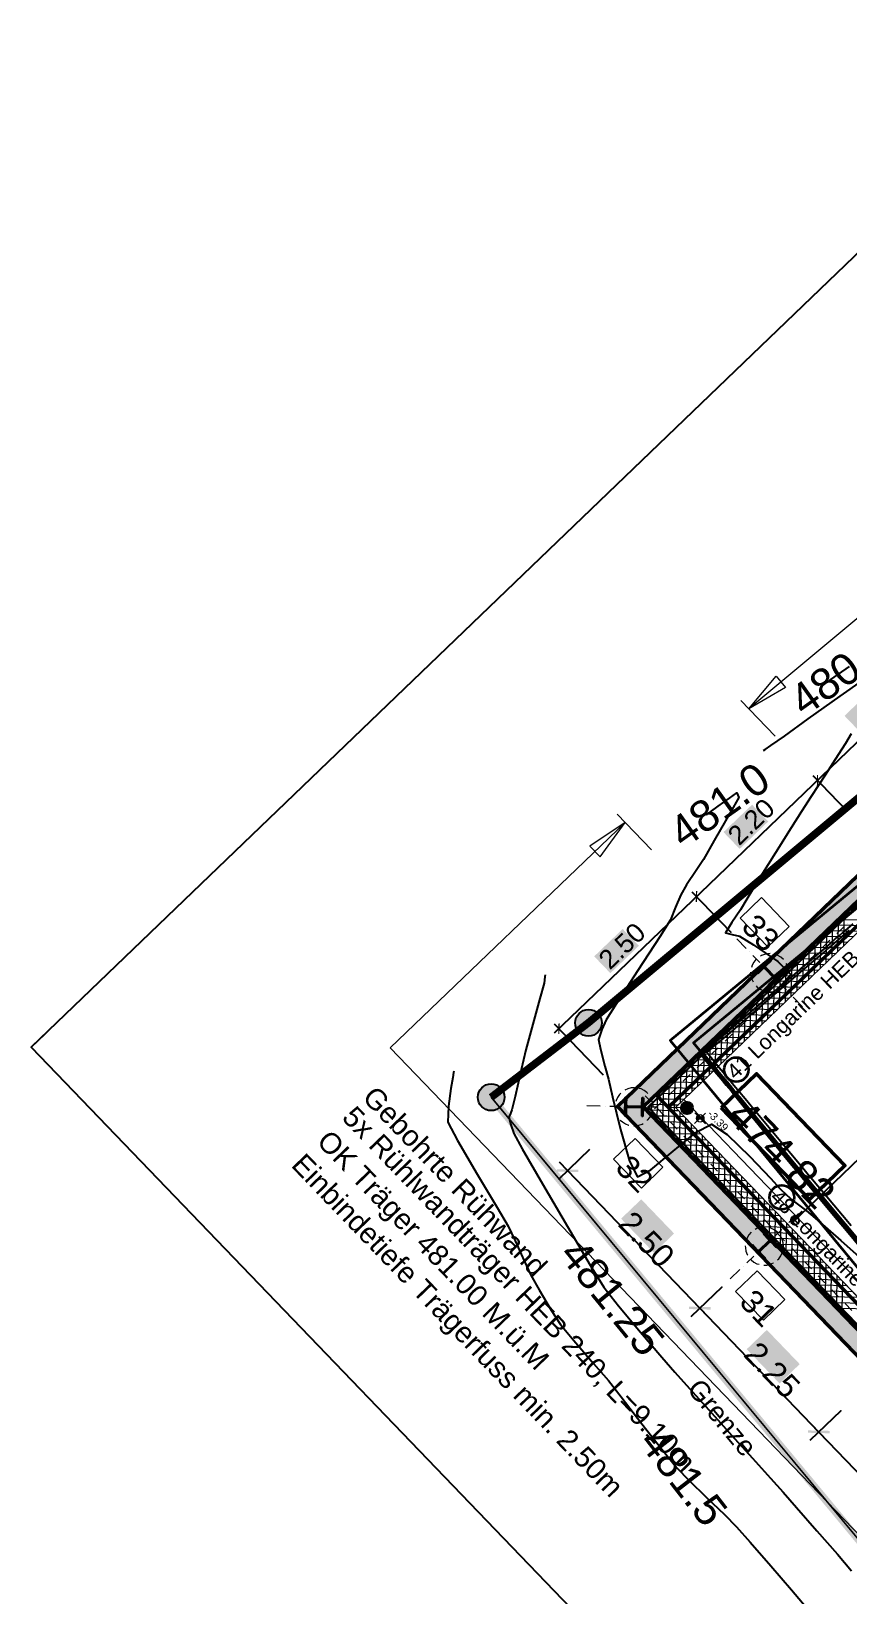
# Model space of a CAD drawing. Header units: metres. Extents: x 2687650.8 to 2687727.1, y 1234407.3 to 1234484.3.
# Drawn here: x 2687650.77 to 2687661.47, y 1234446.2 to 1234466.7 of the extents above; entities that cross this region are included whole.
import ezdxf

# ---------------------------------------------------------------- set-up
doc = ezdxf.new("R2010")
doc.units = ezdxf.units.M
for name, color, linetype in [('PDF_0', 7, 'Continuous'), ('PDF_A-GEFAELLE', 7, 'Continuous'), ('PDF_A-KOTEN', 7, 'Continuous'), ('PDF_A__BEML', 7, 'Continuous'), ('PDF_A__RAND', 7, 'Continuous'), ('PDF_A__Text', 7, 'Continuous'), ('PDF_AV_01313-Mauer-Sockel', 7, 'Continuous'), ('PDF_AV_01611-Parzelle', 7, 'Continuous'), ('PDF_E_BETON', 7, 'Continuous'), ('PDF_E_Text', 7, 'Continuous'), ('PDF_PDF_Geometrie', 5, 'Continuous'), ('PDF_Text', 7, 'Continuous')]:
    doc.layers.add(name, color=color, linetype=linetype)
for name, color, linetype, true_color in [('PDF_060-Kataster_Hauptinfo.060', 7, 'Continuous', 0x7f7f7f), ('PDF_062_Bauten.062 Bauteilschraffuren', 7, 'Continuous', 0x7f7f7f), ('PDF_211_Wände_Beton.211', 7, 'Continuous', 0x7f7f7f), ('PDF_211_Wände_Beton.211 Bauteilschraffuren', 7, 'Continuous', 0x7f7f7f), ('PDF_211_Wände_Beton.211 Schichttrennlinien', 7, 'Continuous', 0x7f7f7f), ('PDF_211_Z_Koten.211', 7, 'Continuous', 0x7f7f7f), ('PDF_222_Spenglerarbeiten.222 Bauteilschraffuren', 7, 'Continuous', 0x7f7f7f), ('PDF_3D_Kurven', 7, 'Continuous', 0xdda500), ('PDF_3D_Kurven-Nebenhoehen', 7, 'Continuous', 0xdda500), ('PDF_AV_01651-GP-Markstein', 7, 'Continuous', 0xfdfdfd), ('PDF_E_Farbe Beton', 7, 'Continuous', 0xdfff7f), ('PDF_Rühlwand Träger u Vermassung', 7, 'Continuous', 0x0ac1ff)]:
    doc.layers.add(name, color=color, linetype=linetype, true_color=true_color)
doc.styles.add('PDF Arial', font='arial.ttf')

# ---------------------------------------------------------------- blocks, each defined once
blk = doc.blocks.new('A$C1c84ec86')
at = {"layer": 'PDF_0', "transparency": 33554559}
for points in [[(467.4, 980.9), (457.4, 990.8), (456.4, 989.8), (466.3, 979.8)], [(467.4, 760.7), (457.4, 770.9), (456.4, 769.8), (466.3, 759.7)], [(457.4, 520.7), (456.4, 519.7), (466.3, 509.7), (467.4, 510.8)], [(614.9, 403.2), (612.8, 405.6), (592.9, 385.5), (595, 383.3)], [(845, 383.3), (865.1, 403.2), (862.8, 405.6), (842.9, 385.5)], [(1070, 383.3), (1090.1, 403.2), (1088, 405.6), (1067.9, 385.5)]]:
    blk.add_hatch(color=256, dxfattribs=at).paths.add_polyline_path(points)
at = {"layer": 'PDF_211_Wände_Beton.211 Bauteilschraffuren', "true_color": 0xe5dc0a, "transparency": 33554559}
for points in [[(617.4, 892), (616.4, 892), (616.4, 852), (617.4, 852)], [(617.4, 812), (616.4, 812), (616.4, 772), (617.4, 772)], [(617.4, 732), (616.4, 732), (616.4, 692), (617.4, 692)], [(617.4, 651.9), (616.4, 651.9), (616.4, 611.9), (617.4, 611.9)], [(617.4, 571.9), (616.4, 571.9), (616.4, 531.9), (617.4, 531.9)]]:
    blk.add_hatch(color=52, dxfattribs=at).paths.add_polyline_path(points)
at = {"layer": 'PDF_211_Z_Koten.211', "transparency": 33554559}
h = blk.add_hatch(color=256, dxfattribs=at)
h.paths.add_polyline_path([(674.8, 567.1), (669.9, 567.1), (670.4, 565.2), (671.4, 563.5), (672.9, 562.4), (674.8, 562)])
h.paths.add_polyline_path([(676.9, 571.7), (674.8, 572.1), (674.8, 567.1), (679.9, 567.1), (679.5, 569), (678.4, 570.7)])
at = {"layer": 'PDF_A-KOTEN', "transparency": 33554559}
blk.add_hatch(color=256, dxfattribs=at).paths.add_polyline_path([(653.6, 570.9), (652.2, 570.9), (651.3, 570.7), (650.9, 570.7), (650, 570.2), (649.6, 570.2), (649, 569.6), (648.6, 569.4), (647.7, 568.5), (647.3, 567.9), (646.9, 567.5), (646.7, 566.6), (646.4, 566.4), (646.2, 565.4), (646, 564.9), (646, 562.8), (646.7, 560.9), (647.1, 560.5), (647.3, 559.9), (648.8, 558.4), (649.4, 558), (650, 557.8), (650.7, 557.3), (651.3, 557.3), (651.9, 557.1), (653.8, 557.1), (654.7, 557.3), (655.1, 557.3), (657.2, 558.4), (658.1, 559.2), (658.9, 560.5), (659.1, 560.9), (659.6, 561.6), (659.8, 562.2), (659.8, 562.8), (660, 563.7), (660, 564.1), (659.8, 564.9), (659.8, 565.4), (659.6, 566.4), (659.4, 566.6), (658.7, 567.9), (658.3, 568.5), (658.1, 568.8), (657.2, 569.4), (657, 569.6), (656.2, 570.2), (656, 570.2), (654.9, 570.7), (654.7, 570.7)])
at = {"layer": 'PDF_A__BEML', "true_color": 0xffffff, "transparency": 33554559}
for points in [[(425.5, 1069.4), (456.1, 1069.4), (456.1, 1121.2), (425.5, 1121.2)], [(425.5, 849.4), (456.1, 849.4), (456.1, 901.3), (425.5, 901.3)], [(425.5, 614.3), (456.1, 614.3), (456.1, 666.1), (425.5, 666.1)], [(697.9, 437.9), (697.9, 401.3), (760.1, 401.3), (760.1, 437.9)], [(935.4, 437.9), (935.4, 401.3), (997.6, 401.3), (997.6, 437.9)]]:
    blk.add_hatch(color=7, dxfattribs=at).paths.add_polyline_path(points)
at = {"layer": 'PDF_AV_01611-Parzelle', "transparency": 33554559}
blk.add_hatch(color=256, dxfattribs=at).paths.add_polyline_path([(465.5, 393.7), (464.8, 383.8), (1459.3, 311.2), (1460.1, 321.1)])
at = {"layer": 'PDF_AV_01651-GP-Markstein', "transparency": 33554559}
for points in [[(471.6, 561.6), (469.3, 559.2), (467.6, 556.7), (466.3, 553.7), (465.7, 550.6), (465.5, 547.2), (466.1, 544), (467.2, 541), (468.8, 538.3), (471, 535.7), (473.5, 533.8), (476.3, 532.4), (479.4, 531.3), (482.6, 530.9), (485.8, 531.1), (489, 531.9), (491.9, 533.2), (494.5, 535.1), (496.8, 537.4), (498.5, 540.2), (499.8, 543.1), (500.4, 546.3), (500.4, 549.5), (500, 552.7), (498.9, 555.8), (497.2, 558.6), (495.1, 560.9), (492.6, 563), (489.8, 564.5), (486.6, 565.6), (483.5, 566), (480.3, 565.8), (477.1, 564.9), (474.1, 563.5)], [(453.6, 402), (451.5, 399.6), (449.6, 397.1), (448.3, 393.9), (447.7, 391), (447.7, 387.6), (448.1, 384.4), (449.2, 381.4), (450.9, 378.7), (453, 376.1), (455.5, 374.2), (458.3, 372.5), (461.4, 371.7), (464.6, 371.3), (467.8, 371.5), (471, 372.3), (473.9, 373.6), (476.5, 375.5), (478.8, 377.8), (480.5, 380.6), (481.8, 383.5), (482.4, 386.7), (482.6, 389.9), (482, 393.1), (480.9, 396.2), (479.4, 399), (477.3, 401.3), (474.8, 403.4), (471.8, 404.9), (468.8, 406), (465.5, 406.2), (462.3, 406), (459.1, 405.3), (456.4, 403.9)]]:
    blk.add_hatch(color=256, dxfattribs=at).paths.add_polyline_path(points)
at = {"layer": 'PDF_E_Farbe Beton', "true_color": 0xbfff7f, "transparency": 33554559}
h = blk.add_hatch(color=71, dxfattribs=at)
h.paths.add_polyline_path([(3096.5, 1972.3), (3087.6, 1847.5), (3087.4, 523.7), (612.4, 523.7), (612.4, 1217.3), (591.8, 1429.4), (592, 1430.9), (672.5, 2565.9), (2668.7, 2565.9), (2848, 2530.9), (2997.9, 2390.2), (3013.3, 2375.8), (3094, 2206), (3096.5, 2200.5)])
h.paths.add_polyline_path([(3120.4, 1972.3), (3120.4, 2206), (3039.8, 2375.8), (3033, 2390.2), (2883.2, 2530.9), (2859.5, 2553.2), (2794.5, 2565.9), (2671.1, 2589.8), (650, 2589.8), (648.3, 2565.9), (567.9, 1430.9), (568.1, 1429.4), (588.4, 1217.3), (588.4, 499.8), (3111.6, 499.8), (3111.6, 1847.5)], flags=0)
at = {"layer": 'PDF_Rühlwand Träger u Vermassung', "transparency": 33554559}
for points in [[(588.4, 777.3), (588.4, 753.3), (590.1, 753.3), (590.1, 763.1), (590.3, 763.5), (590.3, 763.7), (590.6, 764.1), (590.8, 764.3), (591.2, 764.6), (591.4, 764.6), (591.8, 764.8), (609, 764.8), (609.4, 764.6), (609.6, 764.6), (610, 764.3), (610.2, 764.1), (610.5, 763.7), (610.7, 763.5), (610.7, 753.3), (612.4, 753.3), (612.4, 777.3), (610.7, 777.3), (610.7, 767.1), (610.5, 766.9), (610.2, 766.5), (610, 766.2), (609.6, 766), (609.4, 765.8), (591.4, 765.8), (591.2, 766), (590.8, 766.2), (590.6, 766.5), (590.3, 766.9), (590.3, 767.1), (590.1, 767.5), (590.1, 777.3)], [(852.4, 501.7), (852, 501.7), (851.8, 501.4), (842, 501.4), (842, 499.8), (865.9, 499.8), (865.9, 501.4), (856.2, 501.4), (855.8, 501.5), (855.6, 501.7), (855.1, 501.9), (854.9, 502.1), (854.7, 502.5), (854.5, 502.7), (854.5, 520.7), (854.7, 520.9), (854.9, 521.3), (855.1, 521.6), (855.6, 521.8), (855.8, 522), (865.9, 522), (865.9, 523.7), (842, 523.7), (842, 522), (852.2, 522), (852.4, 521.8), (852.8, 521.6), (853, 521.3), (853.2, 520.9), (853.5, 520.7), (853.5, 503.1), (853.2, 502.7), (853.2, 502.5), (853, 502.1), (852.6, 501.9)]]:
    blk.add_hatch(color=256, dxfattribs=at).paths.add_polyline_path(points)
h = blk.add_hatch(color=256, dxfattribs=at)
h.paths.add_polyline_path([(602.8, 531.1), (619.8, 514.1), (620.8, 515.2), (603.9, 532.1)])
h.paths.add_polyline_path([(609.8, 523.9), (609.8, 523.5), (610, 523), (610, 522.6), (609.8, 522.4), (609.8, 522), (609.6, 521.8), (609.4, 521.3), (597.8, 509.9), (597.5, 509.7), (597.1, 509.5), (596.9, 509.3), (595.6, 509.3), (595.4, 509.5), (595, 509.7), (588.2, 516.5), (587, 515.2), (603.9, 498.3), (605.2, 499.5), (598.2, 506.5), (598, 506.8), (598, 507.2), (597.8, 507.4), (597.8, 507.8), (598, 508.2), (598, 508.4), (598.2, 508.9), (610, 520.7), (610.5, 520.9), (610.7, 521.1), (611.1, 521.3), (612.2, 521.3), (612.4, 521.1), (612.8, 520.9), (609.6, 524.1)])
at = {"layer": 'PDF_060-Kataster_Hauptinfo.060', "lineweight": 18}
blk.add_lwpolyline([(643.7, 2809.3), (483, 548.4), (465, 388.8), (1459.7, 316.2), (3414.5, 173.4), (3333.6, 2121.1)], dxfattribs=at)
at = {"layer": 'PDF_062_Bauten.062 Bauteilschraffuren', "lineweight": 18}
for points in [[(3332.8, 2138.1), (3333.6, 2121.6), (3358.4, 1523.6), (3376.1, 1092.2), (3376.4, 1092.2), (3414.5, 173.6), (465, 388.8), (483, 548.6), (515.8, 1009.2), (643.7, 2809.3), (760.1, 2801.9), (1044.2, 2801.9), (2574.8, 2801.9)], [(2621.1, 2560.8), (677.1, 2560.8), (608.1, 1589.2), (608.1, 1483.4), (616.4, 1483.4), (616.4, 527.7), (3083.6, 527.7), (3083.6, 1406.8), (3083, 1406.8), (3083.6, 1981.9), (3091.4, 1981.9), (3091.4, 2122.6)]]:
    blk.add_lwpolyline(points, dxfattribs=at)
at = {"layer": 'PDF_211_Wände_Beton.211', "lineweight": 18}
for points in [[(2625.6, 2560.8), (677.1, 2560.8), (676.5, 2552.7), (608.3, 1592.4), (608.3, 1483.4), (616.4, 1483.4), (616.4, 527.7), (617.4, 527.7), (3082.6, 527.7), (3083.6, 527.7), (3083.6, 1981.9), (3091.4, 1981.9), (3091.4, 2101.9), (3091.4, 2123.9)], [(3057.6, 2120.3), (2703, 2120.3), (2036.9, 2120.3), (1550.5, 2120.3), (1524.5, 2120.3), (1524.5, 1612.3), (1524.5, 1598.3), (1524.5, 1590.3), (1550.5, 1590.3), (1550.5, 2100.4), (2036.9, 2100.4), (2703, 2100.4), (3057.6, 2100.4), (3057.6, 1981.9), (3057.6, 553.7), (642.4, 553.7), (642.4, 1483.4), (642.4, 1591.1), (708.9, 2526.9), (2625.3, 2526.9)]]:
    blk.add_lwpolyline(points, dxfattribs=at)
at = {"layer": 'PDF_211_Wände_Beton.211 Bauteilschraffuren', "lineweight": 18}
for points in [[(617.4, 883.9), (642.4, 909.1)], [(617.4, 873.4), (642.4, 898.3)], [(617.4, 862.8), (642.4, 887.7)], [(642.4, 859.4), (617.4, 884.4)], [(617.4, 852.2), (642.4, 877.2)], [(642.4, 848.8), (617.4, 873.8)], [(617.4, 841.6), (642.4, 866.6)], [(642.4, 838.2), (617.4, 863.2)], [(617.4, 831), (642.4, 856)], [(642.4, 827.6), (617.4, 852.6)], [(617.4, 820.4), (642.4, 845.4)], [(642.4, 817), (617.4, 842)], [(617.4, 809.9), (642.4, 834.8)], [(642.4, 806.5), (617.4, 831.4)], [(617.4, 799.3), (642.4, 824.2)], [(642.4, 795.9), (617.4, 820.9)], [(617.4, 788.5), (642.4, 813.7)], [(642.4, 785.3), (617.4, 810.3)], [(617.4, 777.9), (642.4, 802.9)], [(642.4, 774.5), (617.4, 799.7)], [(617.4, 767.3), (642.4, 792.3)], [(642.4, 763.9), (617.4, 788.9)], [(617.4, 756.7), (642.4, 781.7)], [(642.4, 753.3), (617.4, 778.3)], [(617.4, 746.1), (642.4, 771.1)], [(642.4, 742.8), (617.4, 767.7)], [(617.4, 735.6), (642.4, 760.5)], [(642.4, 732.2), (617.4, 757.1)], [(617.4, 725), (642.4, 749.9)], [(642.4, 721.6), (617.4, 746.6)], [(617.4, 714.4), (642.4, 739.4)], [(642.4, 711), (617.4, 736)], [(617.4, 703.8), (642.4, 728.8)], [(642.4, 700.4), (617.4, 725.4)], [(617.4, 693), (642.4, 718.2)], [(642.4, 689.6), (617.4, 714.8)], [(617.4, 682.4), (642.4, 707.4)], [(642.4, 679), (617.4, 704)], [(617.4, 671.8), (642.4, 696.8)], [(642.4, 668.5), (617.4, 693.4)], [(617.4, 661.3), (642.4, 686.2)], [(642.4, 657.9), (617.4, 682.8)], [(617.4, 650.7), (642.4, 675.7)], [(642.4, 647.3), (617.4, 672.3)], [(617.4, 640.1), (642.4, 665.1)], [(642.4, 636.7), (617.4, 661.7)], [(617.4, 629.5), (642.4, 654.5)], [(642.4, 626.1), (617.4, 651.1)], [(617.4, 618.9), (642.4, 643.9)], [(642.4, 615.5), (617.4, 640.5)], [(617.4, 608.3), (642.4, 633.3)], [(642.4, 605), (617.4, 629.9)], [(617.4, 597.5), (642.4, 622.7)], [(642.4, 594.2), (617.4, 619.3)], [(617.4, 587), (642.4, 611.9)], [(642.4, 583.6), (617.4, 608.6)], [(617.4, 576.4), (642.4, 601.4)], [(642.4, 573), (617.4, 598)], [(617.4, 565.8), (642.4, 590.8)], [(642.4, 562.4), (617.4, 587.4)], [(617.4, 555.2), (642.4, 580.2)], [(665.5, 528.8), (642.4, 551.8), (641.4, 552.9), (640.5, 553.7), (617.4, 576.8)], [(617.4, 544.6), (626.5, 553.7), (642.4, 569.6)], [(654.9, 528.8), (642.4, 541.2), (636.1, 547.6), (629.9, 553.7), (617.4, 566.2)], [(617.4, 534), (637.1, 553.7), (642.4, 559)], [(644.3, 528.8), (642.4, 530.7), (630.8, 542.1), (619.3, 553.7), (617.4, 555.6)], [(622.7, 528.8), (642.4, 548.4), (647.7, 553.7)], [(633.3, 528.8), (642.4, 537.9), (658.3, 553.7)], [(643.9, 528.8), (669.1, 553.7)], [(676.1, 528.8), (651.1, 553.7)], [(654.7, 528.8), (679.7, 553.7)], [(686.7, 528.8), (661.7, 553.7)], [(665.3, 528.8), (690.3, 553.7)], [(697.2, 528.8), (672.3, 553.7)], [(675.9, 528.8), (700.8, 553.7)], [(708, 528.8), (682.8, 553.7)], [(686.4, 528.8), (711.4, 553.7)], [(718.6, 528.8), (693.6, 553.7)], [(697, 528.8), (722, 553.7)], [(729.2, 528.8), (704.2, 553.7)], [(707.6, 528.8), (732.6, 553.7)], [(739.8, 528.8), (714.8, 553.7)], [(718.2, 528.8), (743.2, 553.7)], [(750.4, 528.8), (725.4, 553.7)], [(728.8, 528.8), (753.8, 553.7)], [(761, 528.8), (736, 553.7)], [(739.4, 528.8), (764.6, 553.7)], [(771.5, 528.8), (746.6, 553.7)], [(750.2, 528.8), (775.1, 553.7)], [(782.1, 528.8), (757.1, 553.7)], [(760.7, 528.8), (785.7, 553.7)], [(792.7, 528.8), (767.7, 553.7)], [(771.3, 528.8), (796.3, 553.7)], [(803.5, 528.8), (778.3, 553.7)], [(781.9, 528.8), (806.9, 553.7)], [(814.1, 528.8), (789.1, 553.7)], [(792.5, 528.8), (817.5, 553.7)], [(824.7, 528.8), (799.7, 553.7)], [(803.1, 528.8), (828.1, 553.7)], [(835.3, 528.8), (810.3, 553.7)], [(813.7, 528.8), (838.6, 553.7)], [(845.8, 528.8), (820.9, 553.7)], [(824.2, 528.8), (849.2, 553.7)], [(856.4, 528.8), (831.4, 553.7)], [(834.8, 528.8), (860, 553.7)], [(867, 528.8), (842, 553.7)], [(845.6, 528.8), (870.6, 553.7)], [(877.6, 528.8), (852.6, 553.7)], [(856.2, 528.8), (881.2, 553.7)], [(888.2, 528.8), (863.2, 553.7)], [(866.8, 528.8), (891.8, 553.7)], [(899, 528.8), (873.8, 553.7)], [(877.4, 528.8), (902.4, 553.7)], [(909.5, 528.8), (884.6, 553.7)], [(888, 528.8), (912.9, 553.7)], [(920.1, 528.8), (895.2, 553.7)], [(898.5, 528.8), (923.5, 553.7)], [(930.7, 528.8), (905.7, 553.7)], [(909.1, 528.8), (934.1, 553.7)], [(941.3, 528.8), (916.3, 553.7)], [(919.7, 528.8), (944.7, 553.7)], [(951.9, 528.8), (926.9, 553.7)], [(930.3, 528.8), (955.5, 553.7)], [(962.5, 528.8), (937.5, 553.7)], [(941.1, 528.8), (966.1, 553.7)], [(973, 528.8), (948.1, 553.7)], [(951.7, 528.8), (976.6, 553.7)], [(983.6, 528.8), (958.7, 553.7)], [(962.3, 528.8), (987.2, 553.7)], [(972.8, 528.8), (997.8, 553.7)], [(983.4, 528.8), (1008.4, 553.7)], [(633.7, 528.8), (625.5, 536.8), (617.4, 545.1)], [(623.2, 528.8), (620.2, 531.5), (617.4, 534.5)]]:
    blk.add_lwpolyline(points, dxfattribs=at)
at = {"layer": 'PDF_211_Wände_Beton.211 Schichttrennlinien', "lineweight": 18}
for points in [[(617.4, 1483.4), (617.4, 553.7), (617.4, 528.8), (642.4, 528.8)], [(617.4, 528.8), (642.4, 528.8), (3057.6, 528.8), (3082.6, 528.8)]]:
    blk.add_lwpolyline(points, dxfattribs=at)
at = {"layer": 'PDF_211_Z_Koten.211', "lineweight": 18}
for points in [[(674.8, 557.1), (674.8, 577)], [(664.9, 567.1), (685, 567.1)]]:
    blk.add_lwpolyline(points, dxfattribs=at)
blk.add_circle((674.9, 567.2), 4.97, dxfattribs=at)
at = {"layer": 'PDF_222_Spenglerarbeiten.222 Bauteilschraffuren', "lineweight": 18}
blk.add_lwpolyline([(642.4, 553.7), (642.4, 568.8), (1158.5, 568.8), (1158.5, 553.7)], close=True, dxfattribs=at)
at = {"layer": 'PDF_3D_Kurven', "lineweight": 25}
blk.add_lwpolyline([(393.3, 849), (393.5, 850.3), (394.3, 855.6), (396, 867.8), (398.8, 885.8), (400.5, 897.5), (406.8, 895.2), (413, 874), (425, 833.1), (433.1, 805.6), (436.9, 788.9), (442, 766.5), (445.8, 752.1), (453, 735.8), (460.2, 719.5), (466.5, 693.9), (478.6, 642.8), (490.4, 592.5), (496.4, 568.1), (501.7, 555), (507.8, 542.9), (519, 535.7), (539.1, 524.5), (554.4, 516.3), (574.9, 504), (612.8, 481.8), (651.1, 461.4), (673.1, 454.9), (678.8, 473.9), (681.4, 511.6), (684.3, 550.1), (690.7, 572.4), (714.6, 578.1), (755.9, 579.6), (795.2, 579.1), (814.1, 578.7), (825.7, 579.3), (837.2, 580), (848.2, 581.7), (859, 583.6), (877.8, 585.3), (918, 588.9), (960.6, 592.5)], dxfattribs=at)
at = {"layer": 'PDF_3D_Kurven-Nebenhoehen', "lineweight": 25}
for points in [[(632.5, 878.9), (631.4, 860.9), (630.6, 843.7), (630.1, 837.2), (629.1, 817.5), (626.3, 770.9), (623.2, 715.4), (620.6, 668.9), (619.3, 649.2), (619.1, 642.2), (618.5, 633.7), (630.1, 632.7), (644.1, 631.6), (659.4, 630.4), (674, 629.3), (685.6, 628.4), (697, 627.6), (715.4, 626.3), (753.1, 623.6), (790.6, 620.8), (808.2, 619.6), (817.5, 618.9), (826.1, 618.3), (832.1, 617.9), (838, 617.4), (860.4, 616), (913.4, 612.4)], [(376.6, 1073.4), (377.2, 1077), (378.9, 1089.5), (383.3, 1119.1)], [(629.5, 888.2), (629.1, 879.1), (628.7, 870.4), (628.4, 865.1), (628, 859.8), (627.6, 848.8), (627, 835.7), (625.9, 817.3), (624, 783.4), (622.5, 757.8), (621.3, 734.1), (619.1, 695.3), (617.2, 659.4), (616.4, 643.3), (616.2, 638), (615.7, 629.7), (622.1, 629.1), (629.3, 628.7), (637.3, 628), (645.6, 627.4), (655.8, 626.8), (665.3, 626.1), (670.6, 625.7), (675.7, 625.3), (682.8, 624.6), (690.7, 624.2), (702.3, 623.2), (724.5, 621.5), (741.5, 620.2), (763.9, 618.5), (796.1, 616.2), (813, 614.9), (819.2, 614.5), (824.9, 614.1), (832.7, 613.6), (841.6, 612.8), (861.7, 611.5), (906.8, 608.6), (954.6, 605.2)], [(384.8, 961.2), (385.2, 963.7), (386.7, 972.8), (389.9, 994.2), (395.4, 1032.1), (403, 1083.3), (408.3, 1118.5)], [(448.7, 1059.4), (452.6, 1045.2), (456.6, 1028.1), (463.8, 997.2), (471.6, 964.6), (476.9, 941.9), (483, 917), (492.3, 879.7), (501.2, 844.6), (505.7, 826.8), (510.1, 810.7), (514.4, 794.6), (518.6, 775.1), (522.6, 759.7), (530.2, 764.6), (538.5, 770.1), (559.2, 775.3), (597.1, 783.2), (621.3, 783.8), (622.9, 759.7), (620.2, 712.5), (616, 666.1), (613.8, 644.5), (613, 635), (612.8, 626.1), (626.3, 624.6), (639.5, 624), (647.3, 623.4), (656.6, 622.7), (667, 621.9), (676.9, 621.3), (684.1, 620.6), (708.5, 618.7), (754.4, 615.1), (782.8, 612.8), (802.4, 611.3), (817.7, 610.2), (823.6, 609.8), (833.1, 609.2), (844.4, 608.3), (860.7, 607.1), (890.9, 605.2), (914, 603.5), (943.2, 601.6)], [(398.4, 551), (398.6, 550.8), (399.8, 549.3), (402.8, 545.7), (405.3, 542.5), (415.9, 524.9), (436.5, 490.2), (451.9, 464.8), (466.5, 442), (486, 412.3), (495.7, 397.1), (497.8, 392.4), (500, 387.6), (509.1, 382.5), (519.9, 377.2), (541.9, 371.5), (593.5, 358.8), (656.6, 343.3), (713.5, 329.8), (746.8, 322.6), (777.7, 319.6), (822.6, 316.4), (865.7, 313.9), (892, 312.6), (920.3, 311.6), (958.4, 310.3), (986.8, 309.5), (1009.2, 308.8), (1043.7, 307.8), (1079.1, 306.7), (1103.6, 305.9), (1130.3, 304.6), (1170.7, 302.7), (1211.6, 300.6), (1239.8, 298.9)], [(406.6, 377.4), (407.7, 375.9), (411.5, 370.8), (420.4, 358.8), (434.6, 340.6), (449, 325.3), (475.4, 317.5), (524.9, 305.7), (574.9, 294.4), (602.6, 287.9), (622.5, 281.1), (649.4, 271.4), (669.3, 264.6), (690.9, 259.1), (720.7, 252.1), (743, 247.9), (770.1, 245.7), (809.6, 243.8), (839.3, 242.2), (866.4, 239.4), (910.6, 234.5), (955.5, 229.9), (984.1, 227.5), (1006.7, 227.5), (1039.1, 228.6), (1071.5, 229.9), (1094.1, 230.3), (1120.8, 229.2), (1161.9, 227.3), (1203.8, 225), (1233.2, 223.1)]]:
    blk.add_lwpolyline(points, dxfattribs=at)
at = {"layer": 'PDF_A-GEFAELLE', "lineweight": 18}
for points in [[(326, 1040.8), (345.2, 1039.5), (331.7, 985.3)], [(317.3, 710.4), (336.6, 710.4), (326.8, 765.2)]]:
    blk.add_lwpolyline(points, close=True, dxfattribs=at)
at = {"layer": 'PDF_A-KOTEN', "lineweight": 50}
blk.add_lwpolyline([(683.9, 596.7), (683.9, 661), (850.9, 661), (850.9, 596.7)], close=True, dxfattribs=at)
blk.add_circle((653.1, 564.2), 6.88, dxfattribs=at)
at = {"layer": 'PDF_A__BEML', "lineweight": 25}
for points in [[(461.9, 977.3), (461.9, 1213.3)], [(461.9, 757.4), (461.9, 993.4)], [(461.9, 507.2), (461.9, 773.2)], [(546.3, 515.2), (453.8, 515.2)], [(603.9, 434.3), (603.9, 378.5)], [(588, 394.3), (870, 394.3)], [(838, 394.3), (1095, 394.3)], [(1063, 394.3), (1314.9, 394.3)]]:
    blk.add_lwpolyline(points, dxfattribs=at)
for points in [[(453.8, 985.3), (516.9, 985.3)], [(453.8, 765.2), (526.6, 765.2)], [(853.9, 378.5), (853.9, 434.3)], [(1078.9, 378.5), (1078.9, 434.3)]]:
    blk.add_lwpolyline(points, close=True, dxfattribs=at)
at = {"layer": 'PDF_A__RAND', "lineweight": 25}
for points in [[(6283, 4455), (6300.2, 4455), (0, 4455), (0, 0), (6300.2, 0), (6300.2, 4455), (6300.2, 4430)], [(0, 0), (0, 25)]]:
    blk.add_lwpolyline(points, dxfattribs=at)
at = {"layer": 'PDF_A__Text', "lineweight": 18}
for points in [[(574.3, 825.7), (521.8, 825.7), (521.8, 786.8), (574.3, 786.8)], [(687.3, 487.5), (634.8, 487.5), (634.8, 448.3), (687.3, 448.3)], [(923.1, 482.4), (870.6, 482.4), (870.6, 443.4), (923.1, 443.4)]]:
    blk.add_lwpolyline(points, close=True, dxfattribs=at)
at = {"layer": 'PDF_AV_01313-Mauer-Sockel', "lineweight": 35}
blk.add_lwpolyline([(1908, 530), (597.5, 629.7), (632, 1083.5), (610.2, 1085), (574.1, 609.4), (1928.1, 506.5), (1964.3, 982.2), (1942.5, 983.8)], close=True, dxfattribs=at)
at = {"layer": 'PDF_AV_01611-Parzelle', "lineweight": 0}
blk.add_lwpolyline([(643.6, 2809.3, 9.95, 9.95, 0), (483, 548.4, 9.95, 9.95, 0), (465.1, 388.7, 0, 0, 0)], format="xyseb", dxfattribs=at)
at = {"layer": 'PDF_AV_01611-Parzelle', "lineweight": 18}
blk.add_lwpolyline([(465, 388.8), (465, 388.8)], dxfattribs=at)
at = {"layer": 'PDF_AV_01651-GP-Markstein', "color": 7, "lineweight": 25}
for centre in [(483.1, 548.5), (465.1, 388.9)]:
    blk.add_circle(centre, 17.5, dxfattribs=at)
at = {"layer": 'PDF_E_BETON', "lineweight": 50}
for points in [[(567.9, 1430.9), (650, 2589.8), (2671.1, 2589.8), (2859.5, 2553.2), (3033, 2390.2), (3120.4, 2206), (3120.4, 1972.3), (3111.6, 1847.2), (3111.6, 499.8), (588.4, 499.8), (588.4, 1217.3)], [(612.4, 1217.3), (591.8, 1429.4), (672.5, 2565.9), (2668.7, 2565.9), (2848, 2530.9), (3013.3, 2375.8), (3096.5, 2200.5), (3096.5, 1972.3), (3087.6, 1847.5), (3087.4, 523.7), (612.4, 523.7)]]:
    blk.add_lwpolyline(points, close=True, dxfattribs=at)
at = {"layer": 'PDF_E_BETON', "lineweight": 18}
for points in [[(428.2, 2345.5), (331.7, 985.3)], [(381.9, 985.3), (316.7, 985.3)], [(377, 765.2), (312, 765.2)], [(1299, 338.5), (326.8, 338.5), (326.8, 765.2)]]:
    blk.add_lwpolyline(points, dxfattribs=at)
at = {"layer": 'PDF_E_Text', "lineweight": 35}
for centre in [(661.6, 645.7), (823.7, 572.5)]:
    blk.add_circle(centre, 16, dxfattribs=at)
at = {"layer": 'PDF_PDF_Geometrie', "color": 16, "lineweight": 25, "true_color": 0x7f0000}
blk.add_lwpolyline([(857.3, 558.6), (857.3, 1503.3)], dxfattribs=at)
at = {"layer": 'PDF_PDF_Geometrie', "color": 251, "lineweight": 25, "true_color": 0x525252}
blk.add_lwpolyline([(850.9, 564.1), (864, 564.1)], dxfattribs=at)
at = {"layer": 'PDF_PDF_Geometrie', "color": 34, "lineweight": 25, "true_color": 0x9f3f1f}
blk.add_lwpolyline([(862.8, 564.1), (862.8, 565.8), (861.9, 567.1), (860.7, 568.3), (859, 569.2), (857.3, 569.6), (855.6, 569.2), (854.3, 568.3), (853, 567.1), (852.2, 565.8), (851.8, 564.1), (852.2, 562.4), (853, 560.7), (854.3, 559.4), (855.6, 558.6), (857.3, 558.6), (859, 558.6), (860.7, 559.4), (861.9, 560.7), (862.8, 562.4)], close=True, dxfattribs=at)
at = {"layer": 'PDF_Rühlwand Träger u Vermassung', "color": 160, "lineweight": 30, "true_color": 0x3333ff}
for points in [[(593.5, 1429.4), (614.1, 1217.3), (614.1, 547.8)], [(614.5, 1427.1), (634.8, 1217.3), (634.8, 547.8)], [(612.4, 546.1), (1287.4, 546.1), (1887.5, 546.1), (2487.6, 546.1), (3087.4, 546.1)], [(612.4, 525.4), (1287.4, 525.4), (1887.5, 525.4), (2487.6, 525.4), (3087.4, 525.4)]]:
    blk.add_lwpolyline(points, dxfattribs=at)
for points in [[(636.5, 1217.3), (612.4, 1217.3), (612.4, 547.8), (636.5, 547.8)], [(612.4, 777.3), (610.7, 777.3), (610.7, 767.9), (610.5, 766.9), (609.6, 766), (608.6, 765.8), (592.3, 765.8), (591.2, 766), (590.3, 766.9), (590.1, 767.9), (590.1, 777.3), (588.4, 777.3), (588.4, 753.3), (590.1, 753.3), (590.1, 762.6), (590.3, 763.7), (591.2, 764.6), (592.3, 764.8), (608.6, 764.8), (609.6, 764.6), (610.5, 763.7), (610.7, 762.6), (610.7, 753.3), (612.4, 753.3)], [(612.4, 523.7), (1287.4, 523.7), (1287.4, 547.8), (612.4, 547.8)], [(603.9, 532.1), (602.8, 531.1), (609.4, 524.3), (609.8, 523.5), (609.8, 522.4), (609.4, 521.3), (597.8, 509.9), (596.9, 509.3), (595.6, 509.3), (594.8, 509.9), (588.2, 516.5), (587, 515.2), (603.9, 498.3), (605.2, 499.5), (598.4, 506.1), (598, 507.2), (598, 508.2), (598.4, 509.1), (610, 520.7), (611.1, 521.3), (612.2, 521.3), (613, 520.7), (619.8, 514.1), (620.8, 515.2)], [(842, 523.7), (842, 522), (851.3, 522), (852.4, 521.8), (853.2, 520.9), (853.5, 519.9), (853.5, 503.6), (853.2, 502.5), (852.4, 501.7), (851.3, 501.4), (842, 501.4), (842, 499.8), (865.9, 499.8), (865.9, 501.4), (856.6, 501.4), (855.6, 501.7), (854.7, 502.5), (854.5, 503.6), (854.5, 519.9), (854.7, 520.9), (855.6, 521.8), (856.6, 522), (865.9, 522), (865.9, 523.7)]]:
    blk.add_lwpolyline(points, close=True, dxfattribs=at)
at = {"layer": 'PDF_Rühlwand Träger u Vermassung', "color": 7, "lineweight": 18}
for points in [[(624.4, 883.3), (624.4, 883.3)], [(624.4, 877), (624.4, 864.3)], [(624.4, 857.9), (624.4, 857.9)], [(624.4, 851.6), (624.4, 838.8)], [(624.4, 832.5), (624.4, 832.5)], [(624.4, 826.1), (624.4, 813.4)], [(624.4, 807.1), (624.4, 807.1)], [(624.4, 800.7), (624.4, 788)], [(582.7, 783), (580.8, 780.9), (578.5, 777), (576.6, 773), (576.4, 771.8)], [(600.5, 790.4), (595.9, 790), (591.6, 788.7), (588, 787)], [(617.9, 783), (616.8, 784), (613.2, 786.8), (609.2, 788.7), (606.6, 789.3)], [(624.4, 781.7), (624.4, 781.7)], [(556.1, 765.2), (538.5, 765.2)], [(562.4, 765.2), (562.4, 765.2)], [(581.5, 765.2), (568.8, 765.2)], [(575.5, 765.2), (575.5, 764.1), (576, 759.7), (577.4, 755.5), (578.9, 752.7)], [(587.8, 765.2), (587.8, 765.2)], [(606.9, 765.2), (594.2, 765.2)], [(613.2, 765.2), (613.2, 765.2)], [(618.1, 747.6), (618.5, 748), (621.3, 751.4), (623.4, 755.5), (624.6, 759.1)], [(632.3, 765.2), (619.6, 765.2)], [(625.3, 765.4), (625.3, 768.6), (624.2, 773), (622.5, 777), (621.9, 777.9)], [(624.4, 775.3), (624.4, 762.6)], [(638.6, 765.2), (638.6, 765.2)], [(662.3, 765.2), (645, 765.2)], [(582.7, 747.6), (585.7, 745.1), (589.5, 742.8), (593.7, 741.3), (593.9, 741.1)], [(600.5, 740.4), (602.6, 740.4), (607.1, 741.3), (611.3, 742.8), (613, 743.8)], [(624.4, 756.3), (624.4, 756.3)], [(624.4, 749.9), (624.4, 737.2)], [(624.4, 730.9), (624.4, 730.9)], [(624.4, 724.5), (624.4, 711.8)], [(624.4, 705.5), (624.4, 705.5)], [(624.4, 699.1), (624.4, 686.4)], [(624.4, 680.1), (624.4, 680.1)], [(624.4, 673.7), (624.4, 661)], [(624.4, 654.7), (624.4, 654.7)], [(624.4, 648.3), (624.4, 635.6)], [(624.4, 629.3), (624.4, 629.3)], [(624.4, 622.9), (624.4, 610.2)], [(624.4, 603.9), (624.4, 603.9)], [(624.4, 597.5), (624.4, 584.8)], [(624.4, 578.5), (624.4, 578.5)], [(624.4, 572.1), (624.4, 559.4)], [(647.9, 559), (635.4, 546.7)], [(854.1, 573.6), (854.1, 556.3)], [(603.7, 540.2), (602.2, 540.2), (597.8, 539.5), (593.5, 538.1), (591.4, 536.8)], [(603.7, 535.7), (613.4, 535.7)], [(621.5, 533), (619.1, 535.1), (615.3, 537.4), (611.1, 539.1), (610.2, 539.3)], [(626.3, 537.6), (617.4, 528.8)], [(619.8, 535.7), (619.8, 535.7)], [(624.4, 553.1), (624.4, 553.1)], [(624.4, 546.7), (624.4, 532.8)], [(626.1, 535.7), (638.8, 535.7)], [(631, 542.1), (631, 542.1)], [(645.2, 535.7), (645.2, 535.7)], [(651.5, 535.7), (664.2, 535.7)], [(670.6, 535.7), (670.6, 535.7)], [(676.9, 535.7), (689.6, 535.7)], [(696, 535.7), (696, 535.7)], [(702.3, 535.7), (715, 535.7)], [(721.4, 535.7), (721.4, 535.7)], [(727.7, 535.7), (740.4, 535.7)], [(746.8, 535.7), (746.8, 535.7)], [(753.1, 535.7), (765.8, 535.7)], [(772.2, 535.7), (772.2, 535.7)], [(778.5, 535.7), (791.2, 535.7)], [(797.6, 535.7), (797.6, 535.7)], [(803.9, 535.7), (816.6, 535.7)], [(823, 535.7), (823, 535.7)], [(829.3, 535.7), (842, 535.7)], [(853.9, 536.6), (850.7, 536.6), (846.3, 535.5), (842.2, 533.8), (841.4, 533.2)], [(848.4, 535.7), (848.4, 535.7)], [(854.1, 549.9), (854.1, 549.9)], [(854.1, 543.6), (854.1, 530.9)], [(854.7, 535.7), (867.4, 535.7)], [(871.7, 529.4), (871.2, 529.8), (867.8, 532.6), (863.8, 534.7), (860.2, 535.9)], [(873.8, 535.7), (873.8, 535.7)], [(880.1, 535.7), (892.8, 535.7)], [(899.2, 535.7), (899.2, 535.7)], [(905.5, 535.7), (918.2, 535.7)], [(924.6, 535.7), (924.6, 535.7)], [(930.9, 535.7), (943.6, 535.7)], [(950, 535.7), (950, 535.7)], [(956.3, 535.7), (969, 535.7)], [(975.4, 535.7), (975.4, 535.7)], [(981.7, 535.7), (994.4, 535.7)], [(578.9, 515.2), (579.1, 512.5), (580, 508), (581.7, 504), (582.3, 502.7)], [(586.3, 533), (583.4, 529.6), (581.2, 525.6), (579.8, 521.8)], [(608.3, 519.7), (599.5, 510.8)], [(613, 524.3), (613, 524.3)], [(628.9, 515.4), (628.9, 515.8), (628.4, 520.3), (627.2, 524.5), (625.5, 527.9)], [(836.3, 529.2), (835.3, 528.1), (832.5, 524.5), (830.6, 520.5), (830, 518)], [(853.9, 518.2), (853.9, 505.5)], [(854.1, 524.5), (854.1, 524.5)], [(878.9, 511.8), (878.9, 513.9), (878, 518.4), (876.5, 522.6), (875.5, 524.3)], [(590.3, 501.9), (581.5, 492.8)], [(586.3, 497.6), (587, 496.8), (590.6, 494), (594.6, 492.1), (597.5, 491.3)], [(595, 506.3), (595, 506.3)], [(603.9, 490.2), (607.7, 490.7), (612.2, 491.7), (616.2, 493.4), (616.4, 493.6)], [(621.7, 497.6), (623.2, 499.1), (625.7, 502.9), (627.6, 507), (628, 508.9)], [(828.9, 511.8), (829.3, 507.4), (830.6, 502.9), (832.3, 499.3)], [(836.3, 494), (838.4, 492.1), (842, 489.8), (846.3, 487.9), (847.5, 487.7)], [(853.9, 499.1), (853.9, 499.1)], [(853.9, 492.8), (853.9, 480.1)], [(871.7, 494), (874.2, 497), (876.5, 500.8), (878, 505), (878, 505.3)], [(572.4, 483.9), (560.1, 471.4)], [(577, 488.3), (577, 488.3)], [(853.9, 473.7), (853.9, 473.7)], [(854.1, 486.8), (855.1, 486.8), (859.6, 487.3), (863.8, 488.7), (866.4, 490.2)], [(853.9, 467.4), (853.9, 449.8)]]:
    blk.add_lwpolyline(points, dxfattribs=at)
at = {"layer": 'PDF_Text', "color": 42, "true_color": 0xdda500, "char_height": 41.14, "attachment_point": 7, "style": 'PDF Arial'}
for s, insert, rotation in [('480.5', (391.2, 1029.7), 81.7218), ('481.0', (406.2, 795.8), 81.5133), ('481.25', (675, 307.8), 355.3252), ('481.5', (924.6, 212.9), 353.8587)]:
    blk.add_mtext(s, dxfattribs=dict(at, insert=insert, rotation=rotation))
at = {"layer": 'PDF_Text', "attachment_point": 7, "style": 'PDF Arial'}
for s, insert, char_height, rotation in [('2.20', (453.6, 851.1), 25, 90), ('41 Longarine HEB 240', (677.3, 635), 20.001, 90), ('2.50', (453.6, 616.2), 25, 90), ('Grenze', (918.1, 307.2), 25.71, 355.8579)]:
    blk.add_mtext(s, dxfattribs=dict(at, insert=insert, char_height=char_height, rotation=rotation))
at = {"layer": 'PDF_Text', "color": 12, "true_color": 0xdf0000, "char_height": 30, "attachment_point": 7, "style": 'PDF Arial'}
for s, insert in [('33', (531.1, 777.8)), ('32', (644.5, 439.6)), ('31', (884.1, 434.7))]:
    blk.add_mtext(s, dxfattribs=dict(at, insert=insert))
at = {"layer": 'PDF_Text', "attachment_point": 7, "style": 'PDF Arial'}
for s, insert, char_height in [('474.82', (697.2, 591.6), 40), ('48 Longarine HEB 240', (813, 553.3), 20.001), ('2.50', (700, 391.3), 30), ('2.25', (937.5, 391.3), 30), ('Gebohrte Rühwand', (348.2, 264.6), 27.001), ('5x Rühlwandträger HEB 240, L=9.10m', (348.6, 219.4), 27.001), ('OK Träger 481.00 M.ü.M', (348.4, 173.8), 27.001), ('Einbindetiefe Trägerfuss min. 2.50m', (347.4, 128.5), 27.001)]:
    blk.add_mtext(s, dxfattribs=dict(at, insert=insert, char_height=char_height))
at = {"layer": 'PDF_Text', "color": 8, "true_color": 0x7f7f7f, "insert": (677.3, 576.9), "char_height": 10, "attachment_point": 7, "style": 'PDF Arial'}
blk.add_mtext('-3.39', dxfattribs=at)

msp = doc.modelspace()

# ---------------------------------------------------------------- block references
at = {"xscale": 0.01, "yscale": 0.01, "zscale": 0.01, "rotation": 313.8734409291175}
msp.add_blockref('A$C1c84ec86', (2687650.768, 1234453.378), dxfattribs=at)

doc.saveas('drawing.dxf')
